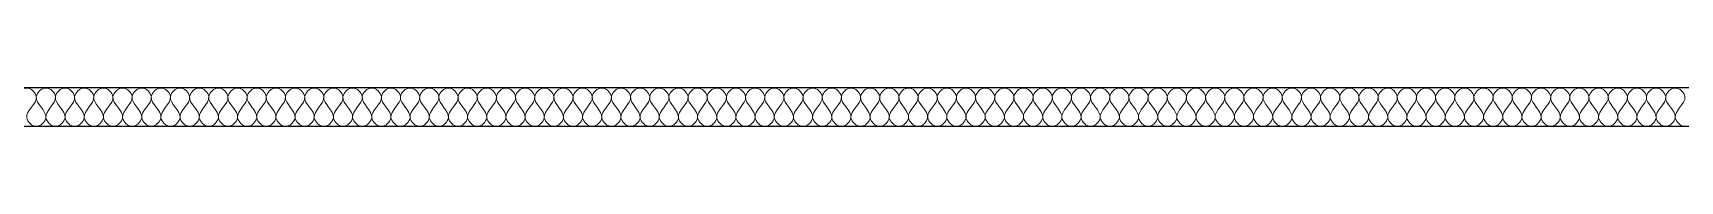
# Model space of a CAD drawing. Header units: metres. Extents: x 125 to 1179, y 511 to 749.
# Drawn here: x 259.13 to 306.93, y 604.8 to 605.92 of the extents above; entities that cross this region are included whole.
import ezdxf

# ---------------------------------------------------------------- set-up
doc = ezdxf.new("R2010")
doc.units = ezdxf.units.M
doc.layers.add('Text18', color=8, linetype='Continuous', lineweight=18)

msp = doc.modelspace()

# ---------------------------------------------------------------- linework, layer by layer
for p, q in [((140.186, 605.919), (339.062, 605.919)), ((140.186, 604.796), (339.062, 604.796))]:
    msp.add_line(p, q)
at = {"layer": 'Text18', "color": 0, "ltscale": 0.5}
for points, knots in [([(258.672, 605.658), (258.688, 605.778), (258.95, 606.039), (259.447, 605.543), (258.727, 605.16), (259.103, 604.796), (259.228, 604.796)], [2.217326, 2.217326, 2.217326, 2.217326, 2.553667, 2.890008, 3.49416, 3.830501, 3.830501, 3.830501, 3.830501]), ([(259.228, 604.796), (259.359, 604.797), (259.724, 605.159), (259.198, 605.442), (259.228, 605.658)], [1.2768335, 1.2768335, 1.2768335, 1.2768335, 1.6131741, 2.2173264, 2.2173264, 2.2173264, 2.2173264]), ([(259.228, 605.658), (259.245, 605.778), (259.506, 606.039), (260.004, 605.543), (259.283, 605.16), (259.66, 604.796), (259.784, 604.796)], [2.217326, 2.217326, 2.217326, 2.217326, 2.553667, 2.890008, 3.49416, 3.830501, 3.830501, 3.830501, 3.830501]), ([(259.784, 604.796), (259.915, 604.797), (260.281, 605.159), (259.755, 605.442), (259.784, 605.658)], [1.2768335, 1.2768335, 1.2768335, 1.2768335, 1.6131741, 2.2173264, 2.2173264, 2.2173264, 2.2173264]), ([(259.784, 605.658), (259.801, 605.778), (260.062, 606.039), (260.56, 605.543), (259.839, 605.16), (260.216, 604.796), (260.341, 604.796)], [2.217326, 2.217326, 2.217326, 2.217326, 2.553667, 2.890008, 3.49416, 3.830501, 3.830501, 3.830501, 3.830501]), ([(260.341, 604.796), (260.472, 604.797), (260.837, 605.159), (260.311, 605.442), (260.341, 605.658)], [1.2768335, 1.2768335, 1.2768335, 1.2768335, 1.6131741, 2.2173264, 2.2173264, 2.2173264, 2.2173264]), ([(260.341, 605.658), (260.357, 605.778), (260.619, 606.039), (261.116, 605.543), (260.396, 605.16), (260.772, 604.796), (260.897, 604.796)], [2.217326, 2.217326, 2.217326, 2.217326, 2.553667, 2.890008, 3.49416, 3.830501, 3.830501, 3.830501, 3.830501]), ([(260.897, 604.796), (261.028, 604.797), (261.393, 605.159), (260.867, 605.442), (260.897, 605.658)], [1.2768335, 1.2768335, 1.2768335, 1.2768335, 1.6131741, 2.2173264, 2.2173264, 2.2173264, 2.2173264]), ([(260.897, 605.658), (260.914, 605.778), (261.175, 606.039), (261.672, 605.543), (260.952, 605.16), (261.329, 604.796), (261.453, 604.796)], [2.217326, 2.217326, 2.217326, 2.217326, 2.553667, 2.890008, 3.49416, 3.830501, 3.830501, 3.830501, 3.830501]), ([(261.453, 604.796), (261.584, 604.797), (261.95, 605.159), (261.424, 605.442), (261.453, 605.658)], [1.2768335, 1.2768335, 1.2768335, 1.2768335, 1.6131741, 2.2173264, 2.2173264, 2.2173264, 2.2173264]), ([(261.453, 605.658), (261.47, 605.778), (261.731, 606.039), (262.229, 605.543), (261.508, 605.16), (261.885, 604.796), (262.01, 604.796)], [2.217326, 2.217326, 2.217326, 2.217326, 2.553667, 2.890008, 3.49416, 3.830501, 3.830501, 3.830501, 3.830501]), ([(262.01, 604.796), (262.14, 604.797), (262.506, 605.159), (261.98, 605.442), (262.01, 605.658)], [1.2768335, 1.2768335, 1.2768335, 1.2768335, 1.6131741, 2.2173264, 2.2173264, 2.2173264, 2.2173264]), ([(262.01, 605.658), (262.026, 605.778), (262.288, 606.039), (262.785, 605.543), (262.064, 605.16), (262.441, 604.796), (262.566, 604.796)], [2.217326, 2.217326, 2.217326, 2.217326, 2.553667, 2.890008, 3.49416, 3.830501, 3.830501, 3.830501, 3.830501]), ([(262.566, 604.796), (262.697, 604.797), (263.062, 605.159), (262.536, 605.442), (262.566, 605.658)], [1.2768335, 1.2768335, 1.2768335, 1.2768335, 1.6131741, 2.2173264, 2.2173264, 2.2173264, 2.2173264]), ([(262.566, 605.658), (262.583, 605.778), (262.844, 606.039), (263.341, 605.543), (262.621, 605.16), (262.998, 604.796), (263.122, 604.796)], [2.217326, 2.217326, 2.217326, 2.217326, 2.553667, 2.890008, 3.49416, 3.830501, 3.830501, 3.830501, 3.830501]), ([(263.122, 604.796), (263.253, 604.797), (263.619, 605.159), (263.092, 605.442), (263.122, 605.658)], [1.2768335, 1.2768335, 1.2768335, 1.2768335, 1.6131741, 2.2173264, 2.2173264, 2.2173264, 2.2173264]), ([(263.122, 605.658), (263.139, 605.778), (263.4, 606.039), (263.898, 605.543), (263.177, 605.16), (263.554, 604.796), (263.679, 604.796)], [2.217326, 2.217326, 2.217326, 2.217326, 2.553667, 2.890008, 3.49416, 3.830501, 3.830501, 3.830501, 3.830501]), ([(263.679, 604.796), (263.809, 604.797), (264.175, 605.159), (263.649, 605.442), (263.679, 605.658)], [1.2768335, 1.2768335, 1.2768335, 1.2768335, 1.6131741, 2.2173264, 2.2173264, 2.2173264, 2.2173264]), ([(263.679, 605.658), (263.695, 605.778), (263.957, 606.039), (264.454, 605.543), (263.733, 605.16), (264.11, 604.796), (264.235, 604.796)], [2.217326, 2.217326, 2.217326, 2.217326, 2.553667, 2.890008, 3.49416, 3.830501, 3.830501, 3.830501, 3.830501]), ([(264.235, 604.796), (264.366, 604.797), (264.731, 605.159), (264.205, 605.442), (264.235, 605.658)], [1.2768335, 1.2768335, 1.2768335, 1.2768335, 1.6131741, 2.2173264, 2.2173264, 2.2173264, 2.2173264]), ([(264.235, 605.658), (264.252, 605.778), (264.513, 606.039), (265.01, 605.543), (264.29, 605.16), (264.667, 604.796), (264.791, 604.796)], [2.217326, 2.217326, 2.217326, 2.217326, 2.553667, 2.890008, 3.49416, 3.830501, 3.830501, 3.830501, 3.830501]), ([(264.791, 604.796), (264.922, 604.797), (265.288, 605.159), (264.761, 605.442), (264.791, 605.658)], [1.2768335, 1.2768335, 1.2768335, 1.2768335, 1.6131741, 2.2173264, 2.2173264, 2.2173264, 2.2173264]), ([(264.791, 605.658), (264.808, 605.778), (265.069, 606.039), (265.567, 605.543), (264.846, 605.16), (265.223, 604.796), (265.348, 604.796)], [2.217326, 2.217326, 2.217326, 2.217326, 2.553667, 2.890008, 3.49416, 3.830501, 3.830501, 3.830501, 3.830501]), ([(265.348, 604.796), (265.478, 604.797), (265.844, 605.159), (265.318, 605.442), (265.348, 605.658)], [1.2768335, 1.2768335, 1.2768335, 1.2768335, 1.6131741, 2.2173264, 2.2173264, 2.2173264, 2.2173264]), ([(265.348, 605.658), (265.364, 605.778), (265.626, 606.039), (266.123, 605.543), (265.402, 605.16), (265.779, 604.796), (265.904, 604.796)], [2.217326, 2.217326, 2.217326, 2.217326, 2.553667, 2.890008, 3.49416, 3.830501, 3.830501, 3.830501, 3.830501]), ([(265.904, 604.796), (266.035, 604.797), (266.4, 605.159), (265.874, 605.442), (265.904, 605.658)], [1.2768335, 1.2768335, 1.2768335, 1.2768335, 1.6131741, 2.2173264, 2.2173264, 2.2173264, 2.2173264]), ([(265.904, 605.658), (265.921, 605.778), (266.182, 606.039), (266.679, 605.543), (265.959, 605.16), (266.336, 604.796), (266.46, 604.796)], [2.217326, 2.217326, 2.217326, 2.217326, 2.553667, 2.890008, 3.49416, 3.830501, 3.830501, 3.830501, 3.830501]), ([(266.46, 604.796), (266.591, 604.797), (266.957, 605.159), (266.43, 605.442), (266.46, 605.658)], [1.2768335, 1.2768335, 1.2768335, 1.2768335, 1.6131741, 2.2173264, 2.2173264, 2.2173264, 2.2173264]), ([(266.46, 605.658), (266.477, 605.778), (266.738, 606.039), (267.236, 605.543), (266.515, 605.16), (266.892, 604.796), (267.017, 604.796)], [2.217326, 2.217326, 2.217326, 2.217326, 2.553667, 2.890008, 3.49416, 3.830501, 3.830501, 3.830501, 3.830501]), ([(267.017, 604.796), (267.147, 604.797), (267.513, 605.159), (266.987, 605.442), (267.017, 605.658)], [1.2768335, 1.2768335, 1.2768335, 1.2768335, 1.6131741, 2.2173264, 2.2173264, 2.2173264, 2.2173264]), ([(267.017, 605.658), (267.033, 605.778), (267.295, 606.039), (267.792, 605.543), (267.071, 605.16), (267.448, 604.796), (267.573, 604.796)], [2.217326, 2.217326, 2.217326, 2.217326, 2.553667, 2.890008, 3.49416, 3.830501, 3.830501, 3.830501, 3.830501]), ([(267.573, 604.796), (267.704, 604.797), (268.069, 605.159), (267.543, 605.442), (267.573, 605.658)], [1.2768335, 1.2768335, 1.2768335, 1.2768335, 1.6131741, 2.2173264, 2.2173264, 2.2173264, 2.2173264]), ([(267.573, 605.658), (267.59, 605.778), (267.851, 606.039), (268.348, 605.543), (267.628, 605.16), (268.005, 604.796), (268.129, 604.796)], [2.217326, 2.217326, 2.217326, 2.217326, 2.553667, 2.890008, 3.49416, 3.830501, 3.830501, 3.830501, 3.830501]), ([(268.129, 604.796), (268.26, 604.797), (268.626, 605.159), (268.099, 605.442), (268.129, 605.658)], [1.2768335, 1.2768335, 1.2768335, 1.2768335, 1.6131741, 2.2173264, 2.2173264, 2.2173264, 2.2173264]), ([(268.129, 605.658), (268.146, 605.778), (268.407, 606.039), (268.905, 605.543), (268.184, 605.16), (268.561, 604.796), (268.686, 604.796)], [2.217326, 2.217326, 2.217326, 2.217326, 2.553667, 2.890008, 3.49416, 3.830501, 3.830501, 3.830501, 3.830501]), ([(268.686, 604.796), (268.816, 604.797), (269.182, 605.159), (268.656, 605.442), (268.686, 605.658)], [1.2768335, 1.2768335, 1.2768335, 1.2768335, 1.6131741, 2.2173264, 2.2173264, 2.2173264, 2.2173264]), ([(268.686, 605.658), (268.702, 605.778), (268.964, 606.039), (269.461, 605.543), (268.74, 605.16), (269.117, 604.796), (269.242, 604.796)], [2.217326, 2.217326, 2.217326, 2.217326, 2.553667, 2.890008, 3.49416, 3.830501, 3.830501, 3.830501, 3.830501]), ([(269.242, 604.796), (269.373, 604.797), (269.738, 605.159), (269.212, 605.442), (269.242, 605.658)], [1.2768335, 1.2768335, 1.2768335, 1.2768335, 1.6131741, 2.2173264, 2.2173264, 2.2173264, 2.2173264]), ([(269.242, 605.658), (269.259, 605.778), (269.52, 606.039), (270.017, 605.543), (269.297, 605.16), (269.674, 604.796), (269.798, 604.796)], [2.217326, 2.217326, 2.217326, 2.217326, 2.553667, 2.890008, 3.49416, 3.830501, 3.830501, 3.830501, 3.830501]), ([(269.798, 604.796), (269.929, 604.797), (270.295, 605.159), (269.768, 605.442), (269.798, 605.658)], [1.2768335, 1.2768335, 1.2768335, 1.2768335, 1.6131741, 2.2173264, 2.2173264, 2.2173264, 2.2173264]), ([(269.798, 605.658), (269.815, 605.778), (270.076, 606.039), (270.574, 605.543), (269.853, 605.16), (270.23, 604.796), (270.355, 604.796)], [2.217326, 2.217326, 2.217326, 2.217326, 2.553667, 2.890008, 3.49416, 3.830501, 3.830501, 3.830501, 3.830501]), ([(270.355, 604.796), (270.485, 604.797), (270.851, 605.159), (270.325, 605.442), (270.355, 605.658)], [1.2768335, 1.2768335, 1.2768335, 1.2768335, 1.6131741, 2.2173264, 2.2173264, 2.2173264, 2.2173264]), ([(270.355, 605.658), (270.371, 605.778), (270.633, 606.039), (271.13, 605.543), (270.409, 605.16), (270.786, 604.796), (270.911, 604.796)], [2.217326, 2.217326, 2.217326, 2.217326, 2.553667, 2.890008, 3.49416, 3.830501, 3.830501, 3.830501, 3.830501]), ([(270.911, 604.796), (271.042, 604.797), (271.407, 605.159), (270.881, 605.442), (270.911, 605.658)], [1.2768335, 1.2768335, 1.2768335, 1.2768335, 1.6131741, 2.2173264, 2.2173264, 2.2173264, 2.2173264]), ([(270.911, 605.658), (270.928, 605.778), (271.189, 606.039), (271.686, 605.543), (270.966, 605.16), (271.343, 604.796), (271.467, 604.796)], [2.217326, 2.217326, 2.217326, 2.217326, 2.553667, 2.890008, 3.49416, 3.830501, 3.830501, 3.830501, 3.830501]), ([(271.467, 604.796), (271.598, 604.797), (271.964, 605.159), (271.437, 605.442), (271.467, 605.658)], [1.2768335, 1.2768335, 1.2768335, 1.2768335, 1.6131741, 2.2173264, 2.2173264, 2.2173264, 2.2173264]), ([(271.467, 605.658), (271.484, 605.778), (271.745, 606.039), (272.243, 605.543), (271.522, 605.16), (271.899, 604.796), (272.024, 604.796)], [2.217326, 2.217326, 2.217326, 2.217326, 2.553667, 2.890008, 3.49416, 3.830501, 3.830501, 3.830501, 3.830501]), ([(272.024, 604.796), (272.154, 604.797), (272.52, 605.159), (271.994, 605.442), (272.024, 605.658)], [1.2768335, 1.2768335, 1.2768335, 1.2768335, 1.6131741, 2.2173264, 2.2173264, 2.2173264, 2.2173264]), ([(272.024, 605.658), (272.04, 605.778), (272.302, 606.039), (272.799, 605.543), (272.078, 605.16), (272.455, 604.796), (272.58, 604.796)], [2.217326, 2.217326, 2.217326, 2.217326, 2.553667, 2.890008, 3.49416, 3.830501, 3.830501, 3.830501, 3.830501]), ([(272.58, 604.796), (272.711, 604.797), (273.076, 605.159), (272.55, 605.442), (272.58, 605.658)], [1.2768335, 1.2768335, 1.2768335, 1.2768335, 1.6131741, 2.2173264, 2.2173264, 2.2173264, 2.2173264]), ([(272.58, 605.658), (272.597, 605.778), (272.858, 606.039), (273.355, 605.543), (272.635, 605.16), (273.012, 604.796), (273.136, 604.796)], [2.217326, 2.217326, 2.217326, 2.217326, 2.553667, 2.890008, 3.49416, 3.830501, 3.830501, 3.830501, 3.830501]), ([(273.136, 604.796), (273.267, 604.797), (273.633, 605.159), (273.106, 605.442), (273.136, 605.658)], [1.2768335, 1.2768335, 1.2768335, 1.2768335, 1.6131741, 2.2173264, 2.2173264, 2.2173264, 2.2173264]), ([(273.136, 605.658), (273.153, 605.778), (273.414, 606.039), (273.912, 605.543), (273.191, 605.16), (273.568, 604.796), (273.693, 604.796)], [2.217326, 2.217326, 2.217326, 2.217326, 2.553667, 2.890008, 3.49416, 3.830501, 3.830501, 3.830501, 3.830501]), ([(273.693, 604.796), (273.823, 604.797), (274.189, 605.159), (273.663, 605.442), (273.693, 605.658)], [1.2768335, 1.2768335, 1.2768335, 1.2768335, 1.6131741, 2.2173264, 2.2173264, 2.2173264, 2.2173264]), ([(273.693, 605.658), (273.709, 605.778), (273.97, 606.039), (274.468, 605.543), (273.747, 605.16), (274.124, 604.796), (274.249, 604.796)], [2.217326, 2.217326, 2.217326, 2.217326, 2.553667, 2.890008, 3.49416, 3.830501, 3.830501, 3.830501, 3.830501]), ([(274.249, 604.796), (274.38, 604.797), (274.745, 605.159), (274.219, 605.442), (274.249, 605.658)], [1.2768335, 1.2768335, 1.2768335, 1.2768335, 1.6131741, 2.2173264, 2.2173264, 2.2173264, 2.2173264]), ([(274.249, 605.658), (274.265, 605.778), (274.527, 606.039), (275.024, 605.543), (274.304, 605.16), (274.68, 604.796), (274.805, 604.796)], [2.217326, 2.217326, 2.217326, 2.217326, 2.553667, 2.890008, 3.49416, 3.830501, 3.830501, 3.830501, 3.830501]), ([(274.805, 604.796), (274.936, 604.797), (275.301, 605.159), (274.775, 605.442), (274.805, 605.658)], [1.2768335, 1.2768335, 1.2768335, 1.2768335, 1.6131741, 2.2173264, 2.2173264, 2.2173264, 2.2173264]), ([(274.805, 605.658), (274.822, 605.778), (275.083, 606.039), (275.581, 605.543), (274.86, 605.16), (275.237, 604.796), (275.361, 604.796)], [2.217326, 2.217326, 2.217326, 2.217326, 2.553667, 2.890008, 3.49416, 3.830501, 3.830501, 3.830501, 3.830501]), ([(275.361, 604.796), (275.492, 604.797), (275.858, 605.159), (275.332, 605.442), (275.361, 605.658)], [1.2768335, 1.2768335, 1.2768335, 1.2768335, 1.6131741, 2.2173264, 2.2173264, 2.2173264, 2.2173264]), ([(275.361, 605.658), (275.378, 605.778), (275.639, 606.039), (276.137, 605.543), (275.416, 605.16), (275.793, 604.796), (275.918, 604.796)], [2.217326, 2.217326, 2.217326, 2.217326, 2.553667, 2.890008, 3.49416, 3.830501, 3.830501, 3.830501, 3.830501]), ([(275.918, 604.796), (276.049, 604.797), (276.414, 605.159), (275.888, 605.442), (275.918, 605.658)], [1.2768335, 1.2768335, 1.2768335, 1.2768335, 1.6131741, 2.2173264, 2.2173264, 2.2173264, 2.2173264]), ([(275.918, 605.658), (275.934, 605.778), (276.196, 606.039), (276.693, 605.543), (275.973, 605.16), (276.349, 604.796), (276.474, 604.796)], [2.217326, 2.217326, 2.217326, 2.217326, 2.553667, 2.890008, 3.49416, 3.830501, 3.830501, 3.830501, 3.830501]), ([(276.474, 604.796), (276.605, 604.797), (276.97, 605.159), (276.444, 605.442), (276.474, 605.658)], [1.2768335, 1.2768335, 1.2768335, 1.2768335, 1.6131741, 2.2173264, 2.2173264, 2.2173264, 2.2173264]), ([(276.474, 605.658), (276.491, 605.778), (276.752, 606.039), (277.25, 605.543), (276.529, 605.16), (276.906, 604.796), (277.03, 604.796)], [2.217326, 2.217326, 2.217326, 2.217326, 2.553667, 2.890008, 3.49416, 3.830501, 3.830501, 3.830501, 3.830501]), ([(277.03, 604.796), (277.161, 604.797), (277.527, 605.159), (277.001, 605.442), (277.03, 605.658)], [1.2768335, 1.2768335, 1.2768335, 1.2768335, 1.6131741, 2.2173264, 2.2173264, 2.2173264, 2.2173264]), ([(277.03, 605.658), (277.047, 605.778), (277.308, 606.039), (277.806, 605.543), (277.085, 605.16), (277.462, 604.796), (277.587, 604.796)], [2.217326, 2.217326, 2.217326, 2.217326, 2.553667, 2.890008, 3.49416, 3.830501, 3.830501, 3.830501, 3.830501]), ([(277.587, 604.796), (277.718, 604.797), (278.083, 605.159), (277.557, 605.442), (277.587, 605.658)], [1.2768335, 1.2768335, 1.2768335, 1.2768335, 1.6131741, 2.2173264, 2.2173264, 2.2173264, 2.2173264]), ([(277.587, 605.658), (277.603, 605.778), (277.865, 606.039), (278.362, 605.543), (277.642, 605.16), (278.018, 604.796), (278.143, 604.796)], [2.217326, 2.217326, 2.217326, 2.217326, 2.553667, 2.890008, 3.49416, 3.830501, 3.830501, 3.830501, 3.830501]), ([(278.143, 604.796), (278.274, 604.797), (278.639, 605.159), (278.113, 605.442), (278.143, 605.658)], [1.2768335, 1.2768335, 1.2768335, 1.2768335, 1.6131741, 2.2173264, 2.2173264, 2.2173264, 2.2173264]), ([(278.143, 605.658), (278.16, 605.778), (278.421, 606.039), (278.918, 605.543), (278.198, 605.16), (278.575, 604.796), (278.699, 604.796)], [2.217326, 2.217326, 2.217326, 2.217326, 2.553667, 2.890008, 3.49416, 3.830501, 3.830501, 3.830501, 3.830501]), ([(278.699, 604.796), (278.83, 604.797), (279.196, 605.159), (278.67, 605.442), (278.699, 605.658)], [1.2768335, 1.2768335, 1.2768335, 1.2768335, 1.6131741, 2.2173264, 2.2173264, 2.2173264, 2.2173264]), ([(278.699, 605.658), (278.716, 605.778), (278.977, 606.039), (279.475, 605.543), (278.754, 605.16), (279.131, 604.796), (279.256, 604.796)], [2.217326, 2.217326, 2.217326, 2.217326, 2.553667, 2.890008, 3.49416, 3.830501, 3.830501, 3.830501, 3.830501]), ([(279.256, 604.796), (279.386, 604.797), (279.752, 605.159), (279.226, 605.442), (279.256, 605.658)], [1.2768335, 1.2768335, 1.2768335, 1.2768335, 1.6131741, 2.2173264, 2.2173264, 2.2173264, 2.2173264]), ([(279.256, 605.658), (279.272, 605.778), (279.534, 606.039), (280.031, 605.543), (279.31, 605.16), (279.687, 604.796), (279.812, 604.796)], [2.217326, 2.217326, 2.217326, 2.217326, 2.553667, 2.890008, 3.49416, 3.830501, 3.830501, 3.830501, 3.830501]), ([(279.812, 604.796), (279.943, 604.797), (280.308, 605.159), (279.782, 605.442), (279.812, 605.658)], [1.2768335, 1.2768335, 1.2768335, 1.2768335, 1.6131741, 2.2173264, 2.2173264, 2.2173264, 2.2173264]), ([(279.812, 605.658), (279.829, 605.778), (280.09, 606.039), (280.587, 605.543), (279.867, 605.16), (280.244, 604.796), (280.368, 604.796)], [2.217326, 2.217326, 2.217326, 2.217326, 2.553667, 2.890008, 3.49416, 3.830501, 3.830501, 3.830501, 3.830501]), ([(280.368, 604.796), (280.499, 604.797), (280.865, 605.159), (280.338, 605.442), (280.368, 605.658)], [1.2768335, 1.2768335, 1.2768335, 1.2768335, 1.6131741, 2.2173264, 2.2173264, 2.2173264, 2.2173264]), ([(280.368, 605.658), (280.385, 605.778), (280.646, 606.039), (281.144, 605.543), (280.423, 605.16), (280.8, 604.796), (280.925, 604.796)], [2.217326, 2.217326, 2.217326, 2.217326, 2.553667, 2.890008, 3.49416, 3.830501, 3.830501, 3.830501, 3.830501]), ([(280.925, 604.796), (281.055, 604.797), (281.421, 605.159), (280.895, 605.442), (280.925, 605.658)], [1.2768335, 1.2768335, 1.2768335, 1.2768335, 1.6131741, 2.2173264, 2.2173264, 2.2173264, 2.2173264]), ([(280.925, 605.658), (280.941, 605.778), (281.203, 606.039), (281.7, 605.543), (280.979, 605.16), (281.356, 604.796), (281.481, 604.796)], [2.217326, 2.217326, 2.217326, 2.217326, 2.553667, 2.890008, 3.49416, 3.830501, 3.830501, 3.830501, 3.830501]), ([(281.481, 604.796), (281.612, 604.797), (281.977, 605.159), (281.451, 605.442), (281.481, 605.658)], [1.2768335, 1.2768335, 1.2768335, 1.2768335, 1.6131741, 2.2173264, 2.2173264, 2.2173264, 2.2173264]), ([(281.481, 605.658), (281.498, 605.778), (281.759, 606.039), (282.256, 605.543), (281.536, 605.16), (281.913, 604.796), (282.037, 604.796)], [2.217326, 2.217326, 2.217326, 2.217326, 2.553667, 2.890008, 3.49416, 3.830501, 3.830501, 3.830501, 3.830501]), ([(282.037, 604.796), (282.168, 604.797), (282.534, 605.159), (282.007, 605.442), (282.037, 605.658)], [1.2768335, 1.2768335, 1.2768335, 1.2768335, 1.6131741, 2.2173264, 2.2173264, 2.2173264, 2.2173264]), ([(282.037, 605.658), (282.054, 605.778), (282.315, 606.039), (282.813, 605.543), (282.092, 605.16), (282.469, 604.796), (282.594, 604.796)], [2.217326, 2.217326, 2.217326, 2.217326, 2.553667, 2.890008, 3.49416, 3.830501, 3.830501, 3.830501, 3.830501]), ([(282.594, 604.796), (282.724, 604.797), (283.09, 605.159), (282.564, 605.442), (282.594, 605.658)], [1.2768335, 1.2768335, 1.2768335, 1.2768335, 1.6131741, 2.2173264, 2.2173264, 2.2173264, 2.2173264]), ([(282.594, 605.658), (282.61, 605.778), (282.872, 606.039), (283.369, 605.543), (282.648, 605.16), (283.025, 604.796), (283.15, 604.796)], [2.217326, 2.217326, 2.217326, 2.217326, 2.553667, 2.890008, 3.49416, 3.830501, 3.830501, 3.830501, 3.830501]), ([(283.15, 604.796), (283.281, 604.797), (283.646, 605.159), (283.12, 605.442), (283.15, 605.658)], [1.2768335, 1.2768335, 1.2768335, 1.2768335, 1.6131741, 2.2173264, 2.2173264, 2.2173264, 2.2173264]), ([(283.15, 605.658), (283.167, 605.778), (283.428, 606.039), (283.925, 605.543), (283.205, 605.16), (283.582, 604.796), (283.706, 604.796)], [2.217326, 2.217326, 2.217326, 2.217326, 2.553667, 2.890008, 3.49416, 3.830501, 3.830501, 3.830501, 3.830501]), ([(283.706, 604.796), (283.837, 604.797), (284.203, 605.159), (283.676, 605.442), (283.706, 605.658)], [1.2768335, 1.2768335, 1.2768335, 1.2768335, 1.6131741, 2.2173264, 2.2173264, 2.2173264, 2.2173264]), ([(283.706, 605.658), (283.723, 605.778), (283.984, 606.039), (284.482, 605.543), (283.761, 605.16), (284.138, 604.796), (284.263, 604.796)], [2.217326, 2.217326, 2.217326, 2.217326, 2.553667, 2.890008, 3.49416, 3.830501, 3.830501, 3.830501, 3.830501]), ([(284.263, 604.796), (284.393, 604.797), (284.759, 605.159), (284.233, 605.442), (284.263, 605.658)], [1.2768335, 1.2768335, 1.2768335, 1.2768335, 1.6131741, 2.2173264, 2.2173264, 2.2173264, 2.2173264]), ([(284.263, 605.658), (284.279, 605.778), (284.541, 606.039), (285.038, 605.543), (284.317, 605.16), (284.694, 604.796), (284.819, 604.796)], [2.217326, 2.217326, 2.217326, 2.217326, 2.553667, 2.890008, 3.49416, 3.830501, 3.830501, 3.830501, 3.830501]), ([(284.819, 604.796), (284.95, 604.797), (285.315, 605.159), (284.789, 605.442), (284.819, 605.658)], [1.2768335, 1.2768335, 1.2768335, 1.2768335, 1.6131741, 2.2173264, 2.2173264, 2.2173264, 2.2173264]), ([(284.819, 605.658), (284.836, 605.778), (285.097, 606.039), (285.594, 605.543), (284.874, 605.16), (285.251, 604.796), (285.375, 604.796)], [2.217326, 2.217326, 2.217326, 2.217326, 2.553667, 2.890008, 3.49416, 3.830501, 3.830501, 3.830501, 3.830501]), ([(285.375, 604.796), (285.506, 604.797), (285.872, 605.159), (285.345, 605.442), (285.375, 605.658)], [1.2768335, 1.2768335, 1.2768335, 1.2768335, 1.6131741, 2.2173264, 2.2173264, 2.2173264, 2.2173264]), ([(285.375, 605.658), (285.392, 605.778), (285.653, 606.039), (286.151, 605.543), (285.43, 605.16), (285.807, 604.796), (285.932, 604.796)], [2.217326, 2.217326, 2.217326, 2.217326, 2.553667, 2.890008, 3.49416, 3.830501, 3.830501, 3.830501, 3.830501]), ([(285.932, 604.796), (286.062, 604.797), (286.428, 605.159), (285.902, 605.442), (285.932, 605.658)], [1.2768335, 1.2768335, 1.2768335, 1.2768335, 1.6131741, 2.2173264, 2.2173264, 2.2173264, 2.2173264]), ([(285.932, 605.658), (285.948, 605.778), (286.21, 606.039), (286.707, 605.543), (285.986, 605.16), (286.363, 604.796), (286.488, 604.796)], [2.217326, 2.217326, 2.217326, 2.217326, 2.553667, 2.890008, 3.49416, 3.830501, 3.830501, 3.830501, 3.830501]), ([(286.488, 604.796), (286.619, 604.797), (286.984, 605.159), (286.458, 605.442), (286.488, 605.658)], [1.2768335, 1.2768335, 1.2768335, 1.2768335, 1.6131741, 2.2173264, 2.2173264, 2.2173264, 2.2173264]), ([(286.488, 605.658), (286.505, 605.778), (286.766, 606.039), (287.263, 605.543), (286.543, 605.16), (286.92, 604.796), (287.044, 604.796)], [2.217326, 2.217326, 2.217326, 2.217326, 2.553667, 2.890008, 3.49416, 3.830501, 3.830501, 3.830501, 3.830501]), ([(287.044, 604.796), (287.175, 604.797), (287.541, 605.159), (287.014, 605.442), (287.044, 605.658)], [1.2768335, 1.2768335, 1.2768335, 1.2768335, 1.6131741, 2.2173264, 2.2173264, 2.2173264, 2.2173264]), ([(287.044, 605.658), (287.061, 605.778), (287.322, 606.039), (287.82, 605.543), (287.099, 605.16), (287.476, 604.796), (287.601, 604.796)], [2.217326, 2.217326, 2.217326, 2.217326, 2.553667, 2.890008, 3.49416, 3.830501, 3.830501, 3.830501, 3.830501]), ([(287.601, 604.796), (287.731, 604.797), (288.097, 605.159), (287.571, 605.442), (287.601, 605.658)], [1.2768335, 1.2768335, 1.2768335, 1.2768335, 1.6131741, 2.2173264, 2.2173264, 2.2173264, 2.2173264]), ([(287.601, 605.658), (287.617, 605.778), (287.879, 606.039), (288.376, 605.543), (287.655, 605.16), (288.032, 604.796), (288.157, 604.796)], [2.217326, 2.217326, 2.217326, 2.217326, 2.553667, 2.890008, 3.49416, 3.830501, 3.830501, 3.830501, 3.830501]), ([(288.157, 604.796), (288.288, 604.797), (288.653, 605.159), (288.127, 605.442), (288.157, 605.658)], [1.2768335, 1.2768335, 1.2768335, 1.2768335, 1.6131741, 2.2173264, 2.2173264, 2.2173264, 2.2173264]), ([(288.157, 605.658), (288.174, 605.778), (288.435, 606.039), (288.932, 605.543), (288.212, 605.16), (288.589, 604.796), (288.713, 604.796)], [2.217326, 2.217326, 2.217326, 2.217326, 2.553667, 2.890008, 3.49416, 3.830501, 3.830501, 3.830501, 3.830501]), ([(288.713, 604.796), (288.844, 604.797), (289.21, 605.159), (288.683, 605.442), (288.713, 605.658)], [1.2768335, 1.2768335, 1.2768335, 1.2768335, 1.6131741, 2.2173264, 2.2173264, 2.2173264, 2.2173264]), ([(288.713, 605.658), (288.73, 605.778), (288.991, 606.039), (289.489, 605.543), (288.768, 605.16), (289.145, 604.796), (289.27, 604.796)], [2.217326, 2.217326, 2.217326, 2.217326, 2.553667, 2.890008, 3.49416, 3.830501, 3.830501, 3.830501, 3.830501]), ([(289.27, 604.796), (289.4, 604.797), (289.766, 605.159), (289.24, 605.442), (289.27, 605.658)], [1.2768335, 1.2768335, 1.2768335, 1.2768335, 1.6131741, 2.2173264, 2.2173264, 2.2173264, 2.2173264]), ([(289.27, 605.658), (289.286, 605.778), (289.548, 606.039), (290.045, 605.543), (289.324, 605.16), (289.701, 604.796), (289.826, 604.796)], [2.217326, 2.217326, 2.217326, 2.217326, 2.553667, 2.890008, 3.49416, 3.830501, 3.830501, 3.830501, 3.830501]), ([(289.826, 604.796), (289.957, 604.797), (290.322, 605.159), (289.796, 605.442), (289.826, 605.658)], [1.2768335, 1.2768335, 1.2768335, 1.2768335, 1.6131741, 2.2173264, 2.2173264, 2.2173264, 2.2173264]), ([(289.826, 605.658), (289.843, 605.778), (290.104, 606.039), (290.601, 605.543), (289.881, 605.16), (290.258, 604.796), (290.382, 604.796)], [2.217326, 2.217326, 2.217326, 2.217326, 2.553667, 2.890008, 3.49416, 3.830501, 3.830501, 3.830501, 3.830501]), ([(290.382, 604.796), (290.513, 604.797), (290.879, 605.159), (290.352, 605.442), (290.382, 605.658)], [1.2768335, 1.2768335, 1.2768335, 1.2768335, 1.6131741, 2.2173264, 2.2173264, 2.2173264, 2.2173264]), ([(290.382, 605.658), (290.399, 605.778), (290.66, 606.039), (291.158, 605.543), (290.437, 605.16), (290.814, 604.796), (290.939, 604.796)], [2.217326, 2.217326, 2.217326, 2.217326, 2.553667, 2.890008, 3.49416, 3.830501, 3.830501, 3.830501, 3.830501]), ([(290.939, 604.796), (291.069, 604.797), (291.435, 605.159), (290.909, 605.442), (290.939, 605.658)], [1.2768335, 1.2768335, 1.2768335, 1.2768335, 1.6131741, 2.2173264, 2.2173264, 2.2173264, 2.2173264]), ([(290.939, 605.658), (290.955, 605.778), (291.216, 606.039), (291.714, 605.543), (290.993, 605.16), (291.37, 604.796), (291.495, 604.796)], [2.217326, 2.217326, 2.217326, 2.217326, 2.553667, 2.890008, 3.49416, 3.830501, 3.830501, 3.830501, 3.830501]), ([(291.495, 604.796), (291.626, 604.797), (291.991, 605.159), (291.465, 605.442), (291.495, 605.658)], [1.2768335, 1.2768335, 1.2768335, 1.2768335, 1.6131741, 2.2173264, 2.2173264, 2.2173264, 2.2173264]), ([(291.495, 605.658), (291.511, 605.778), (291.773, 606.039), (292.27, 605.543), (291.55, 605.16), (291.926, 604.796), (292.051, 604.796)], [2.217326, 2.217326, 2.217326, 2.217326, 2.553667, 2.890008, 3.49416, 3.830501, 3.830501, 3.830501, 3.830501]), ([(292.051, 604.796), (292.182, 604.797), (292.547, 605.159), (292.021, 605.442), (292.051, 605.658)], [1.2768335, 1.2768335, 1.2768335, 1.2768335, 1.6131741, 2.2173264, 2.2173264, 2.2173264, 2.2173264]), ([(292.051, 605.658), (292.068, 605.778), (292.329, 606.039), (292.827, 605.543), (292.106, 605.16), (292.483, 604.796), (292.607, 604.796)], [2.217326, 2.217326, 2.217326, 2.217326, 2.553667, 2.890008, 3.49416, 3.830501, 3.830501, 3.830501, 3.830501]), ([(292.607, 604.796), (292.738, 604.797), (293.104, 605.159), (292.578, 605.442), (292.607, 605.658)], [1.2768335, 1.2768335, 1.2768335, 1.2768335, 1.6131741, 2.2173264, 2.2173264, 2.2173264, 2.2173264]), ([(292.607, 605.658), (292.624, 605.778), (292.885, 606.039), (293.383, 605.543), (292.662, 605.16), (293.039, 604.796), (293.164, 604.796)], [2.217326, 2.217326, 2.217326, 2.217326, 2.553667, 2.890008, 3.49416, 3.830501, 3.830501, 3.830501, 3.830501]), ([(293.164, 604.796), (293.295, 604.797), (293.66, 605.159), (293.134, 605.442), (293.164, 605.658)], [1.2768335, 1.2768335, 1.2768335, 1.2768335, 1.6131741, 2.2173264, 2.2173264, 2.2173264, 2.2173264]), ([(293.164, 605.658), (293.18, 605.778), (293.442, 606.039), (293.939, 605.543), (293.219, 605.16), (293.595, 604.796), (293.72, 604.796)], [2.217326, 2.217326, 2.217326, 2.217326, 2.553667, 2.890008, 3.49416, 3.830501, 3.830501, 3.830501, 3.830501]), ([(293.72, 604.796), (293.851, 604.797), (294.216, 605.159), (293.69, 605.442), (293.72, 605.658)], [1.2768335, 1.2768335, 1.2768335, 1.2768335, 1.6131741, 2.2173264, 2.2173264, 2.2173264, 2.2173264]), ([(293.72, 605.658), (293.737, 605.778), (293.998, 606.039), (294.496, 605.543), (293.775, 605.16), (294.152, 604.796), (294.276, 604.796)], [2.217326, 2.217326, 2.217326, 2.217326, 2.553667, 2.890008, 3.49416, 3.830501, 3.830501, 3.830501, 3.830501]), ([(294.276, 604.796), (294.407, 604.797), (294.773, 605.159), (294.247, 605.442), (294.276, 605.658)], [1.2768335, 1.2768335, 1.2768335, 1.2768335, 1.6131741, 2.2173264, 2.2173264, 2.2173264, 2.2173264]), ([(294.276, 605.658), (294.293, 605.778), (294.554, 606.039), (295.052, 605.543), (294.331, 605.16), (294.708, 604.796), (294.833, 604.796)], [2.217326, 2.217326, 2.217326, 2.217326, 2.553667, 2.890008, 3.49416, 3.830501, 3.830501, 3.830501, 3.830501]), ([(294.833, 604.796), (294.964, 604.797), (295.329, 605.159), (294.803, 605.442), (294.833, 605.658)], [1.2768335, 1.2768335, 1.2768335, 1.2768335, 1.6131741, 2.2173264, 2.2173264, 2.2173264, 2.2173264]), ([(294.833, 605.658), (294.849, 605.778), (295.111, 606.039), (295.608, 605.543), (294.888, 605.16), (295.264, 604.796), (295.389, 604.796)], [2.217326, 2.217326, 2.217326, 2.217326, 2.553667, 2.890008, 3.49416, 3.830501, 3.830501, 3.830501, 3.830501]), ([(295.389, 604.796), (295.52, 604.797), (295.885, 605.159), (295.359, 605.442), (295.389, 605.658)], [1.2768335, 1.2768335, 1.2768335, 1.2768335, 1.6131741, 2.2173264, 2.2173264, 2.2173264, 2.2173264]), ([(295.389, 605.658), (295.406, 605.778), (295.667, 606.039), (296.164, 605.543), (295.444, 605.16), (295.821, 604.796), (295.945, 604.796)], [2.217326, 2.217326, 2.217326, 2.217326, 2.553667, 2.890008, 3.49416, 3.830501, 3.830501, 3.830501, 3.830501]), ([(295.945, 604.796), (296.076, 604.797), (296.442, 605.159), (295.916, 605.442), (295.945, 605.658)], [1.2768335, 1.2768335, 1.2768335, 1.2768335, 1.6131741, 2.2173264, 2.2173264, 2.2173264, 2.2173264]), ([(295.945, 605.658), (295.962, 605.778), (296.223, 606.039), (296.721, 605.543), (296, 605.16), (296.377, 604.796), (296.502, 604.796)], [2.217326, 2.217326, 2.217326, 2.217326, 2.553667, 2.890008, 3.49416, 3.830501, 3.830501, 3.830501, 3.830501]), ([(296.502, 604.796), (296.632, 604.797), (296.998, 605.159), (296.472, 605.442), (296.502, 605.658)], [1.2768335, 1.2768335, 1.2768335, 1.2768335, 1.6131741, 2.2173264, 2.2173264, 2.2173264, 2.2173264]), ([(296.502, 605.658), (296.518, 605.778), (296.78, 606.039), (297.277, 605.543), (296.556, 605.16), (296.933, 604.796), (297.058, 604.796)], [2.217326, 2.217326, 2.217326, 2.217326, 2.553667, 2.890008, 3.49416, 3.830501, 3.830501, 3.830501, 3.830501]), ([(297.058, 604.796), (297.189, 604.797), (297.554, 605.159), (297.028, 605.442), (297.058, 605.658)], [1.2768335, 1.2768335, 1.2768335, 1.2768335, 1.6131741, 2.2173264, 2.2173264, 2.2173264, 2.2173264]), ([(297.058, 605.658), (297.075, 605.778), (297.336, 606.039), (297.833, 605.543), (297.113, 605.16), (297.49, 604.796), (297.614, 604.796)], [2.217326, 2.217326, 2.217326, 2.217326, 2.553667, 2.890008, 3.49416, 3.830501, 3.830501, 3.830501, 3.830501]), ([(297.614, 604.796), (297.745, 604.797), (298.111, 605.159), (297.584, 605.442), (297.614, 605.658)], [1.2768335, 1.2768335, 1.2768335, 1.2768335, 1.6131741, 2.2173264, 2.2173264, 2.2173264, 2.2173264]), ([(297.614, 605.658), (297.631, 605.778), (297.892, 606.039), (298.39, 605.543), (297.669, 605.16), (298.046, 604.796), (298.171, 604.796)], [2.217326, 2.217326, 2.217326, 2.217326, 2.553667, 2.890008, 3.49416, 3.830501, 3.830501, 3.830501, 3.830501]), ([(298.171, 604.796), (298.301, 604.797), (298.667, 605.159), (298.141, 605.442), (298.171, 605.658)], [1.2768335, 1.2768335, 1.2768335, 1.2768335, 1.6131741, 2.2173264, 2.2173264, 2.2173264, 2.2173264]), ([(298.171, 605.658), (298.187, 605.778), (298.449, 606.039), (298.946, 605.543), (298.225, 605.16), (298.602, 604.796), (298.727, 604.796)], [2.217326, 2.217326, 2.217326, 2.217326, 2.553667, 2.890008, 3.49416, 3.830501, 3.830501, 3.830501, 3.830501]), ([(298.727, 604.796), (298.858, 604.797), (299.223, 605.159), (298.697, 605.442), (298.727, 605.658)], [1.2768335, 1.2768335, 1.2768335, 1.2768335, 1.6131741, 2.2173264, 2.2173264, 2.2173264, 2.2173264]), ([(298.727, 605.658), (298.744, 605.778), (299.005, 606.039), (299.502, 605.543), (298.782, 605.16), (299.159, 604.796), (299.283, 604.796)], [2.217326, 2.217326, 2.217326, 2.217326, 2.553667, 2.890008, 3.49416, 3.830501, 3.830501, 3.830501, 3.830501]), ([(299.283, 604.796), (299.414, 604.797), (299.78, 605.159), (299.253, 605.442), (299.283, 605.658)], [1.2768335, 1.2768335, 1.2768335, 1.2768335, 1.6131741, 2.2173264, 2.2173264, 2.2173264, 2.2173264]), ([(299.283, 605.658), (299.3, 605.778), (299.561, 606.039), (300.059, 605.543), (299.338, 605.16), (299.715, 604.796), (299.84, 604.796)], [2.217326, 2.217326, 2.217326, 2.217326, 2.553667, 2.890008, 3.49416, 3.830501, 3.830501, 3.830501, 3.830501]), ([(299.84, 604.796), (299.97, 604.797), (300.336, 605.159), (299.81, 605.442), (299.84, 605.658)], [1.2768335, 1.2768335, 1.2768335, 1.2768335, 1.6131741, 2.2173264, 2.2173264, 2.2173264, 2.2173264]), ([(299.84, 605.658), (299.856, 605.778), (300.118, 606.039), (300.615, 605.543), (299.894, 605.16), (300.271, 604.796), (300.396, 604.796)], [2.217326, 2.217326, 2.217326, 2.217326, 2.553667, 2.890008, 3.49416, 3.830501, 3.830501, 3.830501, 3.830501]), ([(300.396, 604.796), (300.527, 604.797), (300.892, 605.159), (300.366, 605.442), (300.396, 605.658)], [1.2768335, 1.2768335, 1.2768335, 1.2768335, 1.6131741, 2.2173264, 2.2173264, 2.2173264, 2.2173264]), ([(300.396, 605.658), (300.413, 605.778), (300.674, 606.039), (301.171, 605.543), (300.451, 605.16), (300.828, 604.796), (300.952, 604.796)], [2.217326, 2.217326, 2.217326, 2.217326, 2.553667, 2.890008, 3.49416, 3.830501, 3.830501, 3.830501, 3.830501]), ([(300.952, 604.796), (301.083, 604.797), (301.449, 605.159), (300.922, 605.442), (300.952, 605.658)], [1.2768335, 1.2768335, 1.2768335, 1.2768335, 1.6131741, 2.2173264, 2.2173264, 2.2173264, 2.2173264]), ([(300.952, 605.658), (300.969, 605.778), (301.23, 606.039), (301.728, 605.543), (301.007, 605.16), (301.384, 604.796), (301.509, 604.796)], [2.217326, 2.217326, 2.217326, 2.217326, 2.553667, 2.890008, 3.49416, 3.830501, 3.830501, 3.830501, 3.830501]), ([(301.509, 604.796), (301.639, 604.797), (302.005, 605.159), (301.479, 605.442), (301.509, 605.658)], [1.2768335, 1.2768335, 1.2768335, 1.2768335, 1.6131741, 2.2173264, 2.2173264, 2.2173264, 2.2173264]), ([(301.509, 605.658), (301.525, 605.778), (301.787, 606.039), (302.284, 605.543), (301.563, 605.16), (301.94, 604.796), (302.065, 604.796)], [2.217326, 2.217326, 2.217326, 2.217326, 2.553667, 2.890008, 3.49416, 3.830501, 3.830501, 3.830501, 3.830501]), ([(302.065, 604.796), (302.196, 604.797), (302.561, 605.159), (302.035, 605.442), (302.065, 605.658)], [1.2768335, 1.2768335, 1.2768335, 1.2768335, 1.6131741, 2.2173264, 2.2173264, 2.2173264, 2.2173264]), ([(302.065, 605.658), (302.082, 605.778), (302.343, 606.039), (302.84, 605.543), (302.12, 605.16), (302.497, 604.796), (302.621, 604.796)], [2.217326, 2.217326, 2.217326, 2.217326, 2.553667, 2.890008, 3.49416, 3.830501, 3.830501, 3.830501, 3.830501]), ([(302.621, 604.796), (302.752, 604.797), (303.118, 605.159), (302.591, 605.442), (302.621, 605.658)], [1.2768335, 1.2768335, 1.2768335, 1.2768335, 1.6131741, 2.2173264, 2.2173264, 2.2173264, 2.2173264]), ([(302.621, 605.658), (302.638, 605.778), (302.899, 606.039), (303.397, 605.543), (302.676, 605.16), (303.053, 604.796), (303.178, 604.796)], [2.217326, 2.217326, 2.217326, 2.217326, 2.553667, 2.890008, 3.49416, 3.830501, 3.830501, 3.830501, 3.830501]), ([(303.178, 604.796), (303.308, 604.797), (303.674, 605.159), (303.148, 605.442), (303.178, 605.658)], [1.2768335, 1.2768335, 1.2768335, 1.2768335, 1.6131741, 2.2173264, 2.2173264, 2.2173264, 2.2173264]), ([(303.178, 605.658), (303.194, 605.778), (303.456, 606.039), (303.953, 605.543), (303.232, 605.16), (303.609, 604.796), (303.734, 604.796)], [2.217326, 2.217326, 2.217326, 2.217326, 2.553667, 2.890008, 3.49416, 3.830501, 3.830501, 3.830501, 3.830501]), ([(303.734, 604.796), (303.865, 604.797), (304.23, 605.159), (303.704, 605.442), (303.734, 605.658)], [1.2768335, 1.2768335, 1.2768335, 1.2768335, 1.6131741, 2.2173264, 2.2173264, 2.2173264, 2.2173264]), ([(303.734, 605.658), (303.751, 605.778), (304.012, 606.039), (304.509, 605.543), (303.789, 605.16), (304.166, 604.796), (304.29, 604.796)], [2.217326, 2.217326, 2.217326, 2.217326, 2.553667, 2.890008, 3.49416, 3.830501, 3.830501, 3.830501, 3.830501]), ([(304.29, 604.796), (304.421, 604.797), (304.787, 605.159), (304.26, 605.442), (304.29, 605.658)], [1.2768335, 1.2768335, 1.2768335, 1.2768335, 1.6131741, 2.2173264, 2.2173264, 2.2173264, 2.2173264]), ([(304.29, 605.658), (304.307, 605.778), (304.568, 606.039), (305.066, 605.543), (304.345, 605.16), (304.722, 604.796), (304.847, 604.796)], [2.217326, 2.217326, 2.217326, 2.217326, 2.553667, 2.890008, 3.49416, 3.830501, 3.830501, 3.830501, 3.830501]), ([(304.847, 604.796), (304.977, 604.797), (305.343, 605.159), (304.817, 605.442), (304.847, 605.658)], [1.2768335, 1.2768335, 1.2768335, 1.2768335, 1.6131741, 2.2173264, 2.2173264, 2.2173264, 2.2173264]), ([(304.847, 605.658), (304.863, 605.778), (305.125, 606.039), (305.622, 605.543), (304.901, 605.16), (305.278, 604.796), (305.403, 604.796)], [2.217326, 2.217326, 2.217326, 2.217326, 2.553667, 2.890008, 3.49416, 3.830501, 3.830501, 3.830501, 3.830501]), ([(305.403, 604.796), (305.534, 604.797), (305.899, 605.159), (305.373, 605.442), (305.403, 605.658)], [1.2768335, 1.2768335, 1.2768335, 1.2768335, 1.6131741, 2.2173264, 2.2173264, 2.2173264, 2.2173264]), ([(305.403, 605.658), (305.42, 605.778), (305.681, 606.039), (306.178, 605.543), (305.458, 605.16), (305.835, 604.796), (305.959, 604.796)], [2.217326, 2.217326, 2.217326, 2.217326, 2.553667, 2.890008, 3.49416, 3.830501, 3.830501, 3.830501, 3.830501]), ([(305.959, 604.796), (306.09, 604.797), (306.456, 605.159), (305.929, 605.442), (305.959, 605.658)], [1.2768335, 1.2768335, 1.2768335, 1.2768335, 1.6131741, 2.2173264, 2.2173264, 2.2173264, 2.2173264]), ([(305.959, 605.658), (305.976, 605.778), (306.237, 606.039), (306.735, 605.543), (306.014, 605.16), (306.391, 604.796), (306.516, 604.796)], [2.217326, 2.217326, 2.217326, 2.217326, 2.553667, 2.890008, 3.49416, 3.830501, 3.830501, 3.830501, 3.830501]), ([(306.516, 604.796), (306.646, 604.797), (307.012, 605.159), (306.486, 605.442), (306.516, 605.658)], [1.2768335, 1.2768335, 1.2768335, 1.2768335, 1.6131741, 2.2173264, 2.2173264, 2.2173264, 2.2173264]), ([(306.516, 605.658), (306.532, 605.778), (306.794, 606.039), (307.291, 605.543), (306.57, 605.16), (306.947, 604.796), (307.072, 604.796)], [2.217326, 2.217326, 2.217326, 2.217326, 2.553667, 2.890008, 3.49416, 3.830501, 3.830501, 3.830501, 3.830501])]:
    msp.add_open_spline(points, degree=3, knots=knots, dxfattribs=at)

doc.saveas('drawing.dxf')
